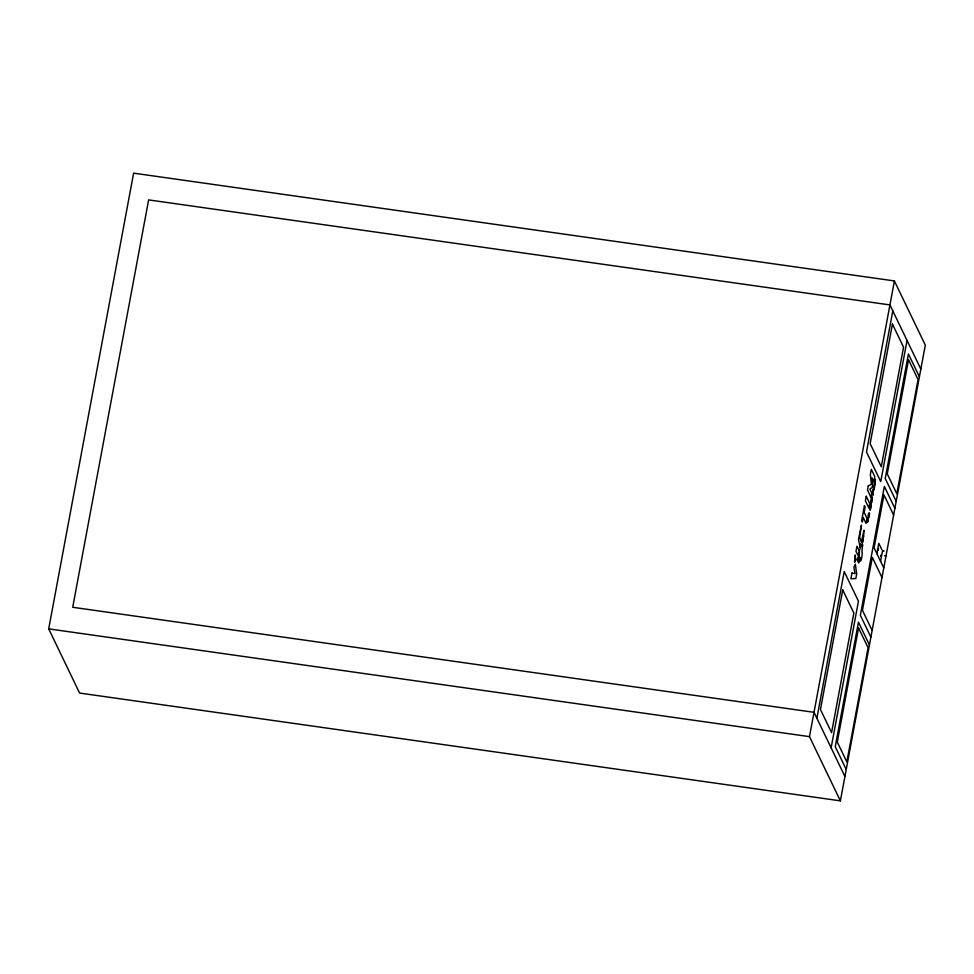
<?xml version="1.0" encoding="UTF-8"?>
<svg xmlns="http://www.w3.org/2000/svg" width="974" height="974" viewBox="0 0 974 974"><rect width="100%" height="100%" fill="white"/><g stroke="black" fill="none" stroke-linecap="round" stroke-linejoin="round"><path stroke-width="1.46" d="M862.587 542.36L863.414 536.418L862.1 544.758A6.611 1.132 -81.9 0 0 860.773 546.377L859.458 550.432L858.898 561.389L860.164 557.505L860.079 558.65A4.797 0.816 -81.9 0 0 861.369 559.259A4.797 0.816 -81.9 0 0 861.978 551.747L862.367 546.609M881.214 554.778L880.825 556.422L881.117 555.618M859.75 545.257L859.811 547.059L860.432 543.748L859.75 545.257L858.471 539.523L861.466 525.144L859.616 537.124L861.381 542.177L863.938 530.282L863.621 536.832M48.7 628.863L133.621 173.153L894.4 280.938L925.3 345.137L840.379 800.847L79.6 693.062L48.7 628.863L809.479 736.648L840.379 800.847M809.479 736.648L894.4 280.938M816.882 718.264L844.215 571.58L858.459 601.177L831.126 747.862M892.805 310.876L866.495 452.009L880.74 481.606L907.038 340.474M859.044 561.292L858.727 563.009L857.108 559.636L858.8 555.606L859.202 556.446M876.868 553.597L878.791 543.297L881.884 549.726M880.581 561.316L882.505 551.016M859.324 551.917L857.851 555.192L856 551.345L856.95 546.195L859.372 551.199M862.44 546.584C863.268 543.577 862.319 545.489 862.1 544.758M920.832 369.122L889.932 304.923L148.632 199.901L72.721 607.277L814.021 712.311L844.921 776.509M919.407 376.792L908.425 353.988L885.232 478.502L896.202 501.293M894.887 508.331L884.343 486.428L860.346 615.251L870.878 637.154M893.633 515.051L883.954 494.926L874.092 547.826L883.783 567.952M881.994 577.533L872.314 557.408L862.453 610.321L872.132 630.446M860.2 546.183L860.602 547.011M869.429 644.971L858.459 622.167L835.254 746.681L846.223 769.472M883.028 550.59A2.959 0.718 10.6 0 1 883.345 550.7M883.625 550.809A2.959 0.718 10.6 0 1 884.088 551.041M886.17 555.679A2.959 0.718 10.6 0 1 885.536 555.813M884.94 555.825A2.959 0.718 10.6 0 1 884.599 555.801M875.431 479.415L875.054 484.602L874.311 483.055L875.431 479.415M870.683 506.65L870.354 508.903L870.391 505.871L870.683 506.65M869.49 513.395C868.138 525.436 867.639 509.889 869.49 513.395M874.676 485.588C873.313 497.629 872.826 482.081 874.676 485.588M878.061 550.31L878.451 548.666L878.061 550.31M870.914 505.798L870.269 510.279L869.526 508.732L870.561 504.715L870.914 505.798M875.188 480.377L874.835 482.593L875.188 480.377M869.234 514.491C868.625 520.469 868.163 511.788 869.234 514.491M874.421 486.683C873.775 492.576 873.361 483.944 874.421 486.683M842.741 589.94L820.461 709.51L831.577 732.606L853.857 613.036L842.741 589.94M892.44 324.086L870.159 443.657L881.275 466.753L903.555 347.182L892.44 324.086M851.97 573.041L850.899 578.763L855.817 578.532L856.67 573.954L855.318 564.104L853.894 567.185L854.977 573.637L851.97 573.041M855.282 555.253L854.527 562.375L855.683 559.977L855.282 555.253M864.425 505.774L861.661 520.64L862.355 522.076L863.207 517.511L866.069 523.452L867.03 518.302L864.169 512.361L865.119 507.223L864.425 505.774M866.251 496.265L865.399 500.843L868.881 508.063L869.733 503.497L866.251 496.265M868.26 485.868L867.517 489.861L870.902 497.507L871.754 492.941L869.892 489.082L872.168 487.463L872.692 484.614L871.949 477.784L873.848 481.716L874.798 476.578L871.328 469.346L870.366 474.496L871.353 484.297L868.26 485.868M867.883 517.571L867.189 522.222L867.493 520.579L868.114 521.869L868.321 520.761L867.883 517.571M870.768 502.085L871.304 504.751L870.768 502.085M871.718 496.947L870.963 501.026L871.706 502.572C873.374 487.706 870.829 509.39 871.718 496.947M873.021 489.971L872.314 493.745L873.069 495.291L873.021 489.971M858.557 627.938L837.287 742.078L846.832 761.899L868.102 647.759L858.557 627.938M908.535 359.759L887.265 473.9L896.798 493.721L918.068 379.58L908.535 359.759"/></g></svg>
